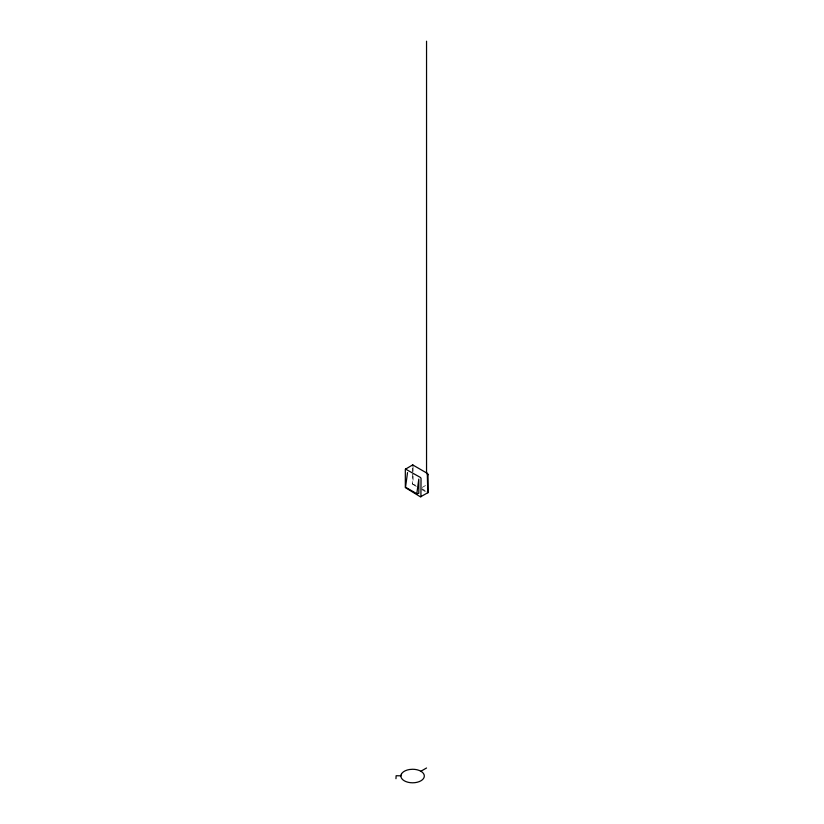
<?xml version="1.0" encoding="UTF-8"?>
<svg xmlns="http://www.w3.org/2000/svg" width="824" height="824" viewBox="0 0 824 824"><rect width="100%" height="100%" fill="white"/><g stroke="black" fill="none" stroke-linecap="round" stroke-linejoin="round"><path stroke-width="0.62" stroke-dasharray="4.12 3.09" d="M413.061 476.076C413.679 486.232 409.291 482.751 416.336 485.521M422.29 487.386L425.483 485.542M421.795 488.673L425.071 490.558M412.886 484.409L416.336 486.407M421.795 489.559L427.265 492.711M413.061 467.28L413.061 474.82M412.299 468.094L412.299 473.12M412.299 474.377L412.299 483.389"/><path stroke-width="1.24" d="M395.963 778.69L396.128 775.734L400.938 775.817M412.958 465.066L413.061 466.024L412.299 465.581L412.958 465.066L427.265 473.326A1.092 0.628 60 0 1 428.027 474.665L427.996 492.608L420.477 496.862L405.326 487.592L405.326 469.268L412.484 465.024M428.027 492.505L427.265 491.825M407.53 472.585L405.532 487.211L416.81 493.72L418.808 493.329L418.808 479.094L416.81 493.72M420.909 496.81L421.033 478.703A1.092 0.628 60 0 0 420.261 477.364L405.49 469.062M420.889 771.254L426.544 767.989M427.841 492.824L427.265 473.326M427.265 474.222L428.027 474.665M426.544 41.2L426.544 473.347M401.288 774.282L400.886 776.033A11.721 6.767 0 0 0 412.608 782.8A11.721 6.767 0 0 0 424.329 776.033A11.721 6.767 0 0 0 412.608 769.266L409.569 769.503A11.721 6.767 0 0 0 401.288 774.282"/></g></svg>
